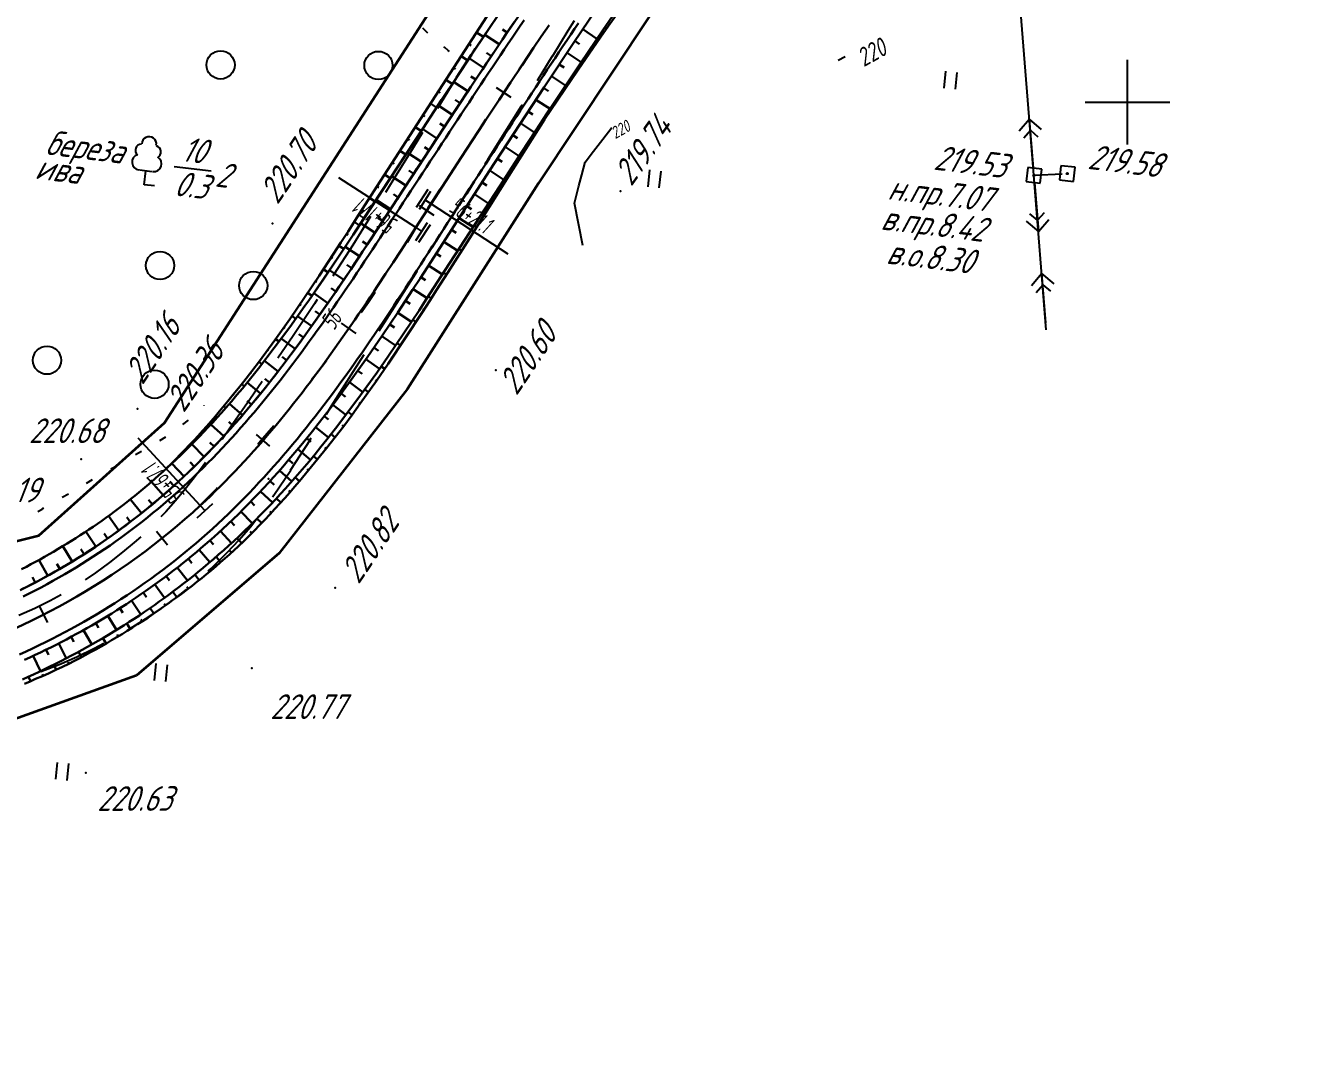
# Model space of a CAD drawing. Header units: millimetres. Extents: x -698 to 8131, y -704 to 4503.
# Drawn here: x 4349.6 to 4531.4, y 2524.7 to 2671.7 of the extents above; entities that cross this region are included whole.
import ezdxf

# ---------------------------------------------------------------- set-up
doc = ezdxf.new("R2010")
doc.units = ezdxf.units.MM
doc.linetypes.add('CONTI', pattern=[0])
doc.linetypes.add('STROT', pattern=[1.7, 0.5, -1.2])
for name, color, linetype, lineweight in [('10', 1, 'Continuous', 35), ('КОПИЯ_ОСЬ_13_ОТКОСЫ', 7, 'Continuous', 30), ('ОСЬ_ВЕРХ_ПОКРЫТИЯ_ГРАНИЦЫ_ПОЛОС', 7, 'Continuous', 30), ('ОСЬ_ВЕРХ_ПОКРЫТИЯ_ОСЬ', 1, 'Continuous', 30)]:
    doc.layers.add(name, color=color, linetype=linetype, lineweight=lineweight)
for name, color, linetype in [('GOR_BDEFAULT', 212, 'CONTI'), ('NAD_MDEFAULT', 7, 'CONTI'), ('PI_OTDEFAULT', 172, 'CONTI'), ('PI_TTDEFAULT', 5, 'CONTI'), ('SETKR', 2, 'CONTI'), ('SIT_LDEFAULT', 7, 'CONTI'), ('USLZNDEFAULT', 7, 'CONTI'), ('ZAPSKDEFAULT', 7, 'CONTI'), ('ВИДОВОЕ_ОКНО', 132, 'Continuous'), ('ОСЬ_ВЕРХ_ПОКРЫТИЯ_ОТКОСЫ', 7, 'Continuous'), ('ОСЬ_ВЕРХ_ПОКРЫТИЯ_ПИКЕТЫ', 1, 'Continuous'), ('ОСЬ_ВЕРХ_ПОКРЫТИЯ_РАЗБИВКА_КРИВ', 1, 'Continuous'), ('разметка', 7, 'Continuous')]:
    doc.layers.add(name, color=color, linetype=linetype)
doc.styles.add('eskd', font='isocpeui.ttf', dxfattribs={"width": 1.2})
doc.styles.add('SHRFT', font='isocpeui.ttf', dxfattribs={"width": 3.5})
doc.styles.get("Standard").update_dxf_attribs({"font": 'isocpeui.ttf'})

# ---------------------------------------------------------------- blocks, each defined once
blk = doc.blocks.new('BL_333')
at = {"color": 0}
for p, q in [((0, -6), (0, 6)), ((-6, 0), (6, 0))]:
    blk.add_line(p, q, dxfattribs=at)
blk = doc.blocks.new('BL_2011')
at = {"color": 0}
for p, q in [((0, 0), (0, 2.4)), ((1.6, 0), (1.6, 2.4))]:
    blk.add_line(p, q, dxfattribs=at)
blk = doc.blocks.new('BL_2004')
at = {"color": 0}
blk.add_circle((0, 0), 2, dxfattribs=at)
blk = doc.blocks.new('BL_27')
at = {"color": 0}
for p, q in [((1, 1), (-1, 1)), ((-1, 1), (-1, -1)), ((1, -1), (1, 1)), ((-1, -1), (1, -1))]:
    blk.add_line(p, q, dxfattribs=at)
blk.add_circle((0, 0), 0.1, dxfattribs=at)
blk = doc.blocks.new('BL_104')
at = {"color": 0}
for p, q in [((-0.9, 2), (0.9, 2)), ((0, 0), (0, 2)), ((1.5, 0), (0, 0))]:
    blk.add_line(p, q, dxfattribs=at)
for centre, radius, start, end in [((-0.94, 4.8), 0.88, 100, 235), ((0, 5.8), 1.04, 358, 185), ((0.94, 4.8), 0.88, 305, 80), ((-1, 3.1), 1.1, 115, 270), ((1, 3.1), 1.1, 270, 65)]:
    blk.add_arc(centre, radius, start, end, dxfattribs=at)
blk = doc.blocks.new('*U49')
at = {"layer": 'КОПИЯ_ОСЬ_13_ОТКОСЫ'}
for points in [[(0, 0), (0.66, 0.64), (1.31, 1.29), (1.95, 1.94), (2.59, 2.6), (3.22, 3.27), (3.85, 3.94), (4.48, 4.62), (5.09, 5.31), (5.71, 6), (6.32, 6.7), (6.92, 7.4), (7.52, 8.11), (8.69, 9.51), (9.46, 10.45), (10.22, 11.38), (10.97, 12.33), (12.08, 13.76), (13.18, 15.21), (15.34, 18.16), (17.46, 21.17), (19.54, 24.22), (21.62, 27.31), (23.68, 30.43), (24.71, 32.01), (25.73, 33.59), (27.27, 35.98), (30.35, 40.78), (35.52, 48.8), (41.25, 57.62), (45.95, 64.86)], [(0, 0), (0.68, 0.62), (1.35, 1.25), (2.01, 1.88), (2.67, 2.52), (3.33, 3.17), (3.98, 3.82), (4.62, 4.48), (5.26, 5.15), (5.9, 5.82), (6.53, 6.5), (7.16, 7.19), (7.78, 7.88), (8.4, 8.58), (9.19, 9.49), (9.97, 10.41), (10.75, 11.34), (11.52, 12.27), (12.28, 13.22), (13.04, 14.17), (15.28, 17.07), (17.47, 20.03), (19.62, 23.04), (20.16, 23.8), (22.27, 26.87), (24.37, 29.98), (25.41, 31.55), (26.45, 33.12), (28.01, 35.49), (36.37, 48.24), (38.99, 52.23), (41.1, 55.42), (43.22, 58.61), (47.5, 64.98)], [(42.87, 60.13), (43.18, 59.93)], [(43.96, 61.8), (44.94, 61.17)], [(41.78, 58.45), (42.71, 57.85)], [(40.69, 56.77), (40.99, 56.58)], [(39.61, 55.1), (40.5, 54.51)], [(38.52, 53.42), (38.81, 53.23)], [(37.43, 51.74), (38.3, 51.18)], [(36.34, 50.06), (36.62, 49.88)], [(35.25, 48.38), (36.1, 47.84)], [(34.17, 46.7), (34.44, 46.53)], [(33.08, 45.02), (33.91, 44.49)], [(32, 43.34), (32.27, 43.17)], [(30.92, 41.66), (31.72, 41.15)], [(28.76, 38.29), (29.53, 37.8)], [(29.84, 39.98), (30.09, 39.81)], [(27.68, 36.61), (27.92, 36.45)], [(26.6, 34.93), (27.33, 34.46)], [(25.51, 33.25), (25.75, 33.1)], [(24.42, 31.57), (25.12, 31.11)], [(23.33, 29.9), (23.55, 29.75)], [(22.23, 28.23), (22.89, 27.79)], [(21.12, 26.56), (21.33, 26.42)], [(20, 24.9), (20.63, 24.48)], [(18.88, 23.25), (19.07, 23.12)], [(17.75, 21.6), (18.32, 21.21)], [(15.45, 18.32), (15.95, 17.97)], [(16.61, 19.96), (16.77, 19.84)], [(14.27, 16.71), (14.42, 16.6)], [(13.09, 15.09), (13.51, 14.78)], [(11.88, 13.5), (12, 13.41)], [(10.65, 11.93), (11, 11.65)], [(9.4, 10.37), (9.49, 10.29)], [(6.83, 7.3), (6.9, 7.24)], [(8.12, 8.83), (8.41, 8.59)], [(5.52, 5.79), (5.71, 5.62)], [(4.18, 4.3), (4.21, 4.27)], [(2.82, 2.84), (2.91, 2.75)]]:
    blk.add_lwpolyline(points, dxfattribs=at)

msp = doc.modelspace()

# ---------------------------------------------------------------- linework, layer by layer
at = {"layer": '10'}
for points in [[(4137.51, 2575.95), (4208.04, 2581.2), (4236.87, 2583.36), (4263.55, 2585.65), (4291.21, 2588.04), (4299.62, 2588.76), (4340.84, 2592.31), (4341.4, 2596.88), (4351.54, 2599.37), (4369.36, 2615.36), (4417.08, 2689.41), (4422.73, 2689.98), (4427.24, 2697.53), (4434.59, 2709.81), (4463.1, 2740.85), (4488.02, 2767.98), (4503.9, 2785.28), (4502.14, 2808.9), (4501.52, 2817.42), (4499.22, 2848.46)], [(4531.43, 2844.02), (4526.8, 2830.95), (4523.25, 2792.31), (4525.89, 2787.23), (4502.65, 2754.61), (4486.72, 2733.84), (4486.31, 2737.73), (4467.34, 2713.92), (4443.39, 2680.98), (4422.37, 2649.36), (4403.8, 2620.2), (4385.63, 2596.86), (4365.35, 2579.54)], [(4365.35, 2579.54), (4339.22, 2570.18), (4298.17, 2566.59), (4243.84, 2566), (4190.65, 2564.99), (4147.2, 2561.67)]]:
    msp.add_lwpolyline(points, dxfattribs=at)
at = {"layer": 'GOR_BDEFAULT', "color": 212, "elevation": 220, "flags": 128}
for points in [[(4464.89, 2666.78), (4465.86, 2667.31)], [(4428.66, 2640.51), (4427.47, 2646.5), (4427.78, 2647.65), (4428.13, 2648.98), (4428.54, 2650.52), (4429, 2652.3), (4430.2, 2653.87), (4431.49, 2655.58), (4432.77, 2657.25)]]:
    msp.add_lwpolyline(points, dxfattribs=at)
at = {"layer": 'NAD_MDEFAULT', "color": 0}
msp.add_line((4370.72, 2651.71), (4375.94, 2651.07), dxfattribs=at)
at = {"layer": 'PI_TTDEFAULT', "color": 5}
for p in [(4492.66, 2650.46, 219.53), (4497.38, 2650.7, 219.58), (4434.02, 2648.2, 219.74), (4384.65, 2643.62, 220.7), (4416.35, 2622.84, 220.6), (4365.5, 2617.36, 220.16), (4357.51, 2610.23, 220.68), (4393.55, 2591.98, 220.82), (4381.72, 2580.57, 220.77), (4358.19, 2565.74, 220.63)]:
    msp.add_point(p, dxfattribs=at)
at = {"layer": 'SIT_LDEFAULT', "color": 7}
for p, q in [((4492.66, 2650.46), (4487.46, 2715.36)), ((4426.59, 2671), (4427.48, 2672.43)), ((4406.71, 2670.63), (4405.98, 2671.31)), ((4424.4, 2667.42), (4426.59, 2671)), ((4409.1, 2668.57), (4408.98, 2668.67)), ((4409.57, 2668.17), (4409.1, 2668.57)), ((4409.75, 2668.03), (4409.57, 2668.17)), ((4412.39, 2666.85), (4410.01, 2663.1)), ((4413.37, 2668.37), (4412.39, 2666.85)), ((4422.24, 2663.92), (4424.39, 2667.42)), ((4410.02, 2663.1), (4408.04, 2659.92)), ((4417.66, 2656.64), (4419.99, 2660.31)), ((4419.99, 2660.31), (4420.12, 2660.52)), ((4492.02, 2658.43), (4490.55, 2656.71)), ((4492.58, 2651.46), (4492.02, 2658.43)), ((4493.74, 2656.97), (4492.02, 2658.43)), ((4405.93, 2656.52), (4404.61, 2654.37)), ((4415.18, 2652.72), (4417.66, 2656.64)), ((4491.23, 2655.76), (4492.15, 2656.84)), ((4492.15, 2656.84), (4493.23, 2655.92)), ((4404.61, 2654.37), (4401.72, 2649.7)), ((4414.77, 2652.08), (4415.18, 2652.72)), ((4492.66, 2650.46), (4496.65, 2650.66)), ((4494.41, 2628.55), (4492.66, 2650.46)), ((4401.73, 2649.7), (4400.68, 2648.01)), ((4409.95, 2644.42), (4412.6, 2648.62)), ((4412.6, 2648.62), (4412.65, 2648.69)), ((4492.74, 2649.46), (4493.3, 2642.49)), ((4493.17, 2644.08), (4492.09, 2645)), ((4494.09, 2645.16), (4493.17, 2644.08)), ((4398.58, 2644.61), (4396.04, 2640.56)), ((4407.31, 2640.23), (4409.95, 2644.42)), ((4491.57, 2643.95), (4493.3, 2642.49)), ((4493.3, 2642.49), (4494.76, 2644.21)), ((4396.04, 2640.56), (4393.37, 2636.41)), ((4393.37, 2636.41), (4393.21, 2636.17)), ((4401.97, 2631.82), (4404.6, 2635.95)), ((4404.6, 2635.95), (4405.17, 2636.85)), ((4493.77, 2636.52), (4492.31, 2634.8)), ((4494.33, 2629.55), (4493.77, 2636.52)), ((4495.5, 2635.06), (4493.77, 2636.52)), ((4492.98, 2633.85), (4493.9, 2634.93)), ((4493.9, 2634.93), (4494.98, 2634.01)), ((4391.01, 2632.83), (4390.61, 2632.22)), ((4390.61, 2632.22), (4387.58, 2627.69)), ((4399.79, 2628.42), (4401.96, 2631.82)), ((4387.58, 2627.69), (4385.44, 2624.53)), ((4396.17, 2622.67), (4397.66, 2625.04)), ((4393.05, 2617.75), (4396.17, 2622.67)), ((4383.19, 2621.21), (4381.46, 2618.69)), ((4374.95, 2617.77), (4374.99, 2617.8)), ((4381.45, 2618.69), (4378.72, 2614.73)), ((4392.31, 2616.59), (4393.05, 2617.75)), ((4371.96, 2615.12), (4372.73, 2615.76)), ((4378.72, 2614.73), (4377.5, 2612.99)), ((4368.67, 2612.87), (4369.53, 2613.38)), ((4387.23, 2608.67), (4390.03, 2612.99)), ((4390.02, 2612.99), (4390.16, 2613.22)), ((4365.21, 2610.85), (4366.07, 2611.36)), ((4361.75, 2608.83), (4362.61, 2609.33)), ((4374.82, 2609.25), (4373.56, 2607.58)), ((4375.17, 2609.74), (4374.82, 2609.25)), ((4384.85, 2605.09), (4387.24, 2608.67)), ((4358.29, 2606.81), (4359.15, 2607.31)), ((4373.56, 2607.58), (4372.26, 2605.94)), ((4354.84, 2604.8), (4355.71, 2605.3)), ((4372.26, 2605.94), (4370.92, 2604.32)), ((4384.69, 2604.84), (4384.86, 2605.08)), ((4351.99, 2603.15), (4352.25, 2603.3)), ((4370.92, 2604.32), (4369.53, 2602.74)), ((4351.39, 2602.79), (4352, 2603.14)), ((4369.53, 2602.74), (4368.84, 2602.01)), ((4381.53, 2600.62), (4382.32, 2601.62)), ((4379.93, 2598.76), (4381.53, 2600.62)), ((4365.05, 2598.38), (4363.37, 2597)), ((4365.99, 2599.21), (4365.05, 2598.38)), ((4378.25, 2596.96), (4379.93, 2598.76)), ((4363.37, 2597), (4361.53, 2595.56)), ((4376.5, 2595.22), (4378.25, 2596.96)), ((4359.55, 2594.11), (4358.07, 2593.1)), ((4361.53, 2595.56), (4359.55, 2594.11)), ((4375.52, 2594.32), (4376.5, 2595.22)), ((4354.68, 2590.98), (4353.13, 2590.1)), ((4368.86, 2589.02), (4370.89, 2590.48)), ((4370.89, 2590.48), (4372.47, 2591.72)), ((4350.95, 2589.01), (4348.68, 2588.06)), ((4353.13, 2590.1), (4350.95, 2589.01)), ((4366.66, 2587.55), (4368.86, 2589.03)), ((4364.33, 2586.1), (4366.66, 2587.55)), ((4364.24, 2586.05), (4364.33, 2586.1)), ((4356.9, 2582.17), (4359.42, 2583.39)), ((4359.42, 2583.39), (4360.75, 2584.1)), ((4354.4, 2581.07), (4356.9, 2582.17)), ((4351.79, 2580.08), (4354.4, 2581.07))]:
    msp.add_line(p, q, dxfattribs=at)
at = {"layer": 'ВИДОВОЕ_ОКНО', "color": 6}
msp.add_point((4384.1, 2607.44, 221.21), dxfattribs=at)
at = {"layer": 'КОПИЯ_ОСЬ_13_ОТКОСЫ'}
for points in [[(4349.13, 2591.76), (4349.81, 2592.1), (4350.48, 2592.44), (4351.14, 2592.79), (4351.81, 2593.14), (4352.47, 2593.5), (4353.13, 2593.86), (4353.78, 2594.23), (4354.43, 2594.61), (4355.08, 2594.98), (4355.73, 2595.37), (4356.37, 2595.76), (4357.01, 2596.15), (4357.65, 2596.55), (4358.28, 2596.96), (4358.91, 2597.37), (4359.54, 2597.78), (4360.17, 2598.2), (4360.79, 2598.62), (4361.4, 2599.05), (4362.02, 2599.49), (4362.63, 2599.92), (4363.24, 2600.37), (4363.84, 2600.82), (4364.44, 2601.27), (4365.04, 2601.73), (4365.63, 2602.19), (4366.22, 2602.66), (4366.8, 2603.13), (4367.39, 2603.6), (4367.96, 2604.08), (4368.54, 2604.57), (4369.11, 2605.06), (4369.67, 2605.55), (4370.24, 2606.05), (4370.8, 2606.56), (4371.35, 2607.06), (4372.04, 2607.7), (4372.73, 2608.35), (4373.4, 2609), (4374.08, 2609.66), (4374.75, 2610.33), (4375.41, 2611), (4376.07, 2611.68), (4376.72, 2612.36), (4377.37, 2613.06), (4378.01, 2613.75), (4378.65, 2614.46), (4379.28, 2615.16), (4380.1, 2616.09), (4380.9, 2617.03), (4381.7, 2617.98), (4382.49, 2618.93), (4383.27, 2619.88), (4384.04, 2620.84), (4385.19, 2622.3), (4386.32, 2623.77), (4388.55, 2626.75), (4390.73, 2629.79), (4392.88, 2632.86), (4395, 2635.98), (4396.05, 2637.54), (4397.1, 2639.12), (4398.14, 2640.7), (4399.7, 2643.07), (4408.06, 2655.82), (4410.68, 2659.81), (4412.79, 2662.99), (4417.57, 2670.15), (4421.33, 2675.69)], [(4349.2, 2578.98), (4349.99, 2579.33), (4350.77, 2579.69), (4351.55, 2580.06), (4352.33, 2580.43), (4353.1, 2580.8), (4353.87, 2581.19), (4354.64, 2581.57), (4356.17, 2582.37), (4356.93, 2582.77), (4357.68, 2583.18), (4358.44, 2583.59), (4359.19, 2584.01), (4359.93, 2584.44), (4360.68, 2584.87), (4361.41, 2585.31), (4362.15, 2585.75), (4362.88, 2586.2), (4363.61, 2586.66), (4364.34, 2587.12), (4365.06, 2587.59), (4365.78, 2588.06), (4366.49, 2588.54), (4367.2, 2589.03), (4367.91, 2589.52), (4368.61, 2590.01), (4369.31, 2590.51), (4370, 2591.02), (4370.69, 2591.54), (4371.37, 2592.05), (4372.06, 2592.58), (4372.73, 2593.11), (4373.41, 2593.64), (4374.07, 2594.18), (4374.82, 2594.79), (4375.56, 2595.41), (4376.29, 2596.04), (4377.01, 2596.67), (4377.74, 2597.3), (4378.45, 2597.95), (4379.16, 2598.6), (4379.93, 2599.31), (4380.69, 2600.04), (4381.44, 2600.77), (4382.19, 2601.51), (4382.92, 2602.25), (4383.65, 2603), (4384.37, 2603.75), (4385.09, 2604.51), (4385.79, 2605.28), (4386.49, 2606.05), (4387.19, 2606.82), (4387.88, 2607.6), (4389.85, 2609.9), (4390.7, 2610.93), (4391.54, 2611.95), (4392.37, 2612.99), (4393.59, 2614.55), (4394.8, 2616.12), (4397.16, 2619.28), (4399.44, 2622.47), (4401.11, 2624.88), (4403.3, 2628.09), (4405.45, 2631.31), (4406.5, 2632.92), (4407.56, 2634.53), (4409.12, 2636.94), (4416.89, 2648.93), (4419.99, 2653.71), (4422.07, 2656.88), (4424.15, 2660.05), (4428.34, 2666.35), (4431.51, 2671.05), (4434.7, 2675.69)], [(4349.2, 2578.98), (4349.99, 2579.33), (4350.77, 2579.69), (4351.55, 2580.06), (4352.33, 2580.43), (4353.1, 2580.8), (4353.87, 2581.19), (4354.64, 2581.57), (4356.17, 2582.37), (4356.93, 2582.77), (4357.68, 2583.18), (4358.44, 2583.59), (4359.19, 2584.01), (4359.93, 2584.44), (4360.68, 2584.87), (4361.41, 2585.31), (4362.15, 2585.75), (4362.88, 2586.2), (4363.61, 2586.66), (4364.34, 2587.12), (4365.06, 2587.59), (4365.78, 2588.06), (4366.49, 2588.54), (4367.2, 2589.03), (4367.91, 2589.52), (4368.61, 2590.01), (4369.31, 2590.51), (4370, 2591.02), (4370.69, 2591.54), (4371.37, 2592.05), (4372.06, 2592.58), (4372.73, 2593.11), (4373.41, 2593.64), (4374.07, 2594.18), (4374.82, 2594.79), (4375.56, 2595.41), (4376.29, 2596.04), (4377.02, 2596.67), (4377.74, 2597.3), (4378.45, 2597.95), (4379.16, 2598.6), (4379.93, 2599.31), (4380.69, 2600.04), (4381.44, 2600.77), (4382.19, 2601.51), (4382.92, 2602.25), (4383.65, 2603), (4384.37, 2603.75), (4385.09, 2604.51), (4385.79, 2605.28), (4386.49, 2606.05), (4387.19, 2606.82), (4387.88, 2607.6), (4389.85, 2609.9), (4390.7, 2610.93), (4391.54, 2611.95), (4392.37, 2612.99), (4393.59, 2614.55), (4394.8, 2616.12), (4397.16, 2619.28), (4399.44, 2622.47), (4401.11, 2624.88), (4403.3, 2628.09), (4405.45, 2631.31), (4406.5, 2632.92), (4407.56, 2634.53), (4409.12, 2636.94), (4416.89, 2648.93), (4419.99, 2653.71), (4422.07, 2656.88), (4424.15, 2660.05), (4428.34, 2666.35), (4431.51, 2671.05), (4434.7, 2675.69)], [(4349.08, 2594.62), (4349.75, 2594.96), (4350.4, 2595.3), (4351.05, 2595.65), (4351.7, 2596), (4352.34, 2596.36), (4352.98, 2596.73), (4353.62, 2597.09), (4354.25, 2597.47), (4354.89, 2597.85), (4355.52, 2598.23), (4356.14, 2598.62), (4356.77, 2599.01), (4357.39, 2599.41), (4358, 2599.81), (4358.62, 2600.22), (4359.23, 2600.63), (4359.83, 2601.05), (4360.44, 2601.47), (4361.04, 2601.9), (4361.63, 2602.33), (4362.23, 2602.77), (4362.82, 2603.21), (4363.4, 2603.66), (4363.99, 2604.11), (4364.57, 2604.57), (4365.15, 2605.03), (4365.72, 2605.5), (4366.29, 2605.97), (4366.86, 2606.45), (4367.43, 2606.94), (4367.99, 2607.42), (4368.54, 2607.92), (4369.1, 2608.41), (4370.32, 2609.53), (4370.99, 2610.16), (4371.65, 2610.79), (4372.31, 2611.43), (4372.97, 2612.08), (4373.62, 2612.74), (4374.27, 2613.4), (4374.91, 2614.06), (4375.54, 2614.74), (4376.18, 2615.42), (4376.8, 2616.1), (4377.42, 2616.79), (4378.04, 2617.49), (4378.83, 2618.4), (4379.62, 2619.32), (4380.39, 2620.25), (4381.16, 2621.19), (4381.93, 2622.13), (4382.68, 2623.08), (4384.92, 2625.98), (4387.11, 2628.94), (4389.27, 2631.95), (4389.8, 2632.71), (4391.92, 2635.78), (4394.01, 2638.89), (4395.05, 2640.46), (4396.1, 2642.03), (4397.66, 2644.41), (4406.01, 2657.16), (4408.64, 2661.15), (4410.75, 2664.34), (4412.87, 2667.52), (4417.15, 2673.89)], [(4349.47, 2578.37), (4350.27, 2578.7), (4351.07, 2579.04), (4352.02, 2579.46), (4352.97, 2579.88), (4353.91, 2580.32), (4354.86, 2580.76), (4355.79, 2581.21), (4356.56, 2581.6), (4357.33, 2582), (4358.09, 2582.41), (4358.85, 2582.82), (4359.6, 2583.24), (4360.35, 2583.66), (4361.1, 2584.09), (4361.85, 2584.52), (4362.59, 2584.96), (4363.33, 2585.41), (4364.06, 2585.86), (4364.79, 2586.32), (4365.52, 2586.79), (4366.24, 2587.26), (4366.96, 2587.73), (4367.68, 2588.22), (4368.39, 2588.7), (4369.1, 2589.2), (4369.8, 2589.7), (4370.5, 2590.2), (4371.2, 2590.71), (4371.89, 2591.23), (4372.58, 2591.75), (4373.26, 2592.27), (4373.94, 2592.81), (4374.62, 2593.35), (4375.28, 2593.89), (4375.95, 2594.44), (4376.61, 2595), (4377.26, 2595.56), (4377.92, 2596.13), (4378.56, 2596.7), (4379.2, 2597.28), (4379.84, 2597.86), (4380.6, 2598.6), (4381.36, 2599.34), (4382.1, 2600.09), (4382.84, 2600.85), (4383.57, 2601.61), (4384.29, 2602.37), (4385.01, 2603.15), (4385.72, 2603.92), (4386.42, 2604.7), (4387.11, 2605.49), (4387.79, 2606.28), (4388.47, 2607.07), (4389.79, 2608.64), (4390.64, 2609.67), (4391.49, 2610.71), (4392.32, 2611.75), (4393.55, 2613.32), (4394.76, 2614.9), (4395.94, 2616.49), (4397.11, 2618.09), (4399.4, 2621.3), (4401.06, 2623.72), (4403.5, 2627.35), (4405.9, 2631.01), (4406.95, 2632.63), (4407.99, 2634.25), (4409.54, 2636.67), (4412.61, 2641.5), (4418.17, 2650.36), (4423.25, 2658.38), (4428.03, 2665.42), (4431.25, 2670.08), (4432.33, 2671.63), (4433.41, 2673.18)], [(4349.5, 2581.76), (4350.26, 2582.1), (4351, 2582.45), (4351.75, 2582.8), (4352.49, 2583.16), (4353.23, 2583.52), (4353.97, 2583.89), (4354.7, 2584.27), (4355.43, 2584.65), (4356.16, 2585.04), (4356.88, 2585.43), (4357.61, 2585.83), (4358.32, 2586.23), (4359.04, 2586.64), (4359.75, 2587.06), (4360.46, 2587.48), (4361.17, 2587.91), (4361.87, 2588.34), (4362.57, 2588.78), (4363.26, 2589.22), (4363.95, 2589.67), (4364.64, 2590.12), (4365.32, 2590.58), (4366.01, 2591.05), (4366.68, 2591.52), (4367.36, 2591.99), (4368.03, 2592.47), (4368.69, 2592.96), (4369.35, 2593.45), (4370.01, 2593.95), (4370.67, 2594.45), (4371.32, 2594.96), (4371.96, 2595.47), (4372.6, 2595.99), (4373.24, 2596.51), (4373.88, 2597.04), (4374.5, 2597.57), (4375.13, 2598.1), (4375.75, 2598.65), (4376.37, 2599.19), (4376.98, 2599.75), (4377.59, 2600.3), (4378.34, 2601.01), (4379.08, 2601.72), (4379.82, 2602.43), (4380.55, 2603.16), (4381.27, 2603.88), (4381.98, 2604.62), (4382.69, 2605.36), (4383.39, 2606.11), (4384.08, 2606.86), (4384.77, 2607.61), (4385.45, 2608.37), (4386.13, 2609.14), (4386.99, 2610.14), (4387.85, 2611.15), (4388.7, 2612.16), (4389.52, 2613.17), (4390.34, 2614.19), (4391.16, 2615.22), (4392.35, 2616.76), (4393.54, 2618.32), (4395.84, 2621.45), (4398.09, 2624.62), (4400.28, 2627.8), (4402.43, 2631.01), (4403.49, 2632.61), (4404.54, 2634.22), (4405.59, 2635.82), (4407.15, 2638.23), (4415.41, 2651.03), (4418, 2655.01), (4423.2, 2662.96), (4427.4, 2669.27), (4430.58, 2673.98)], [(4417.93, 2670.69), (4417.26, 2671.15)], [(4428.68, 2671.16), (4430.68, 2669.81)], [(4432.28, 2671.56), (4432.19, 2671.62)], [(4416.82, 2669.03), (4414.79, 2670.38)], [(4427.56, 2669.51), (4428.22, 2669.06)], [(4431.14, 2669.92), (4430.87, 2670.1)], [(4414.6, 2665.7), (4412.56, 2667.06)], [(4415.71, 2667.36), (4415.03, 2667.82)], [(4426.45, 2667.84), (4428.45, 2666.51)], [(4428.87, 2666.63), (4428.63, 2666.79)], [(4430, 2668.27), (4429.92, 2668.32)], [(4425.34, 2666.18), (4426.01, 2665.73)], [(4427.73, 2664.98), (4427.67, 2665.02)], [(4412.38, 2662.37), (4410.34, 2663.72)], [(4413.49, 2664.04), (4412.81, 2664.49)], [(4424.23, 2664.51), (4426.23, 2663.18)], [(4426.61, 2663.32), (4426.42, 2663.45)], [(4423.12, 2662.85), (4423.79, 2662.41)], [(4425.48, 2661.67), (4425.43, 2661.7)], [(4410.17, 2659.04), (4408.13, 2660.38)], [(4411.27, 2660.71), (4410.59, 2661.15)], [(4420.93, 2659.5), (4421.6, 2659.06)], [(4422.03, 2661.17), (4424.03, 2659.86)], [(4424.36, 2660.01), (4424.2, 2660.12)], [(4409.07, 2657.37), (4408.39, 2657.81)], [(4419.84, 2657.83), (4421.83, 2656.52)], [(4423.24, 2658.36), (4423.18, 2658.39)], [(4407.97, 2655.69), (4405.93, 2657.03)], [(4418.74, 2656.15), (4419.41, 2655.72)], [(4422.17, 2656.67), (4422, 2656.78)], [(4406.88, 2654.02), (4406.2, 2654.47)], [(4417.65, 2654.48), (4419.65, 2653.18)], [(4421.1, 2654.98), (4421.03, 2655.03)], [(4405.78, 2652.35), (4403.74, 2653.69)], [(4416.56, 2652.8), (4417.23, 2652.37)], [(4420.03, 2653.29), (4419.81, 2653.43)], [(4404.69, 2650.68), (4404, 2651.12)], [(4415.47, 2651.12), (4417.47, 2649.83)], [(4418.96, 2651.6), (4418.87, 2651.65)], [(4403.59, 2649), (4401.55, 2650.34)], [(4414.39, 2649.44), (4415.05, 2649.01)], [(4417.89, 2649.91), (4417.63, 2650.07)], [(4401.4, 2645.66), (4399.35, 2647)], [(4402.49, 2647.33), (4401.81, 2647.78)], [(4413.3, 2647.76), (4415.3, 2646.48)], [(4416.83, 2648.22), (4416.72, 2648.28)], [(4412.22, 2646.08), (4412.88, 2645.65)], [(4415.76, 2646.52), (4415.45, 2646.72)], [(4399.2, 2642.31), (4397.16, 2643.66)], [(4400.3, 2643.98), (4399.62, 2644.43)], [(4411.13, 2644.4), (4413.12, 2643.12)], [(4413.63, 2643.14), (4413.28, 2643.36)], [(4414.7, 2644.83), (4414.58, 2644.9)], [(4410.05, 2642.72), (4410.71, 2642.29)], [(4412.57, 2641.44), (4412.44, 2641.52)], [(4397, 2638.97), (4394.97, 2640.33)], [(4398.1, 2640.64), (4397.42, 2641.09)], [(4408.96, 2641.04), (4410.95, 2639.76)], [(4411.5, 2639.75), (4411.1, 2640)], [(4395.89, 2637.31), (4395.21, 2637.76)], [(4407.88, 2639.36), (4408.54, 2638.93)], [(4410.42, 2638.07), (4410.28, 2638.16)], [(4394.78, 2635.65), (4392.75, 2637.03)], [(4405.71, 2636), (4406.36, 2635.58)], [(4406.79, 2637.68), (4408.77, 2636.4)], [(4409.35, 2636.38), (4408.93, 2636.65)], [(4393.65, 2634), (4392.98, 2634.46)], [(4404.61, 2634.33), (4406.58, 2633.04)], [(4408.27, 2634.69), (4408.12, 2634.79)], [(4392.52, 2632.35), (4390.51, 2633.75)], [(4403.52, 2632.65), (4404.17, 2632.23)], [(4407.19, 2633.01), (4406.75, 2633.3)], [(4390.22, 2629.07), (4388.23, 2630.5)], [(4391.37, 2630.71), (4390.7, 2631.17)], [(4402.42, 2630.98), (4404.36, 2629.68)], [(4406.11, 2631.33), (4405.95, 2631.43)], [(4401.3, 2629.32), (4401.95, 2628.89)], [(4405.02, 2629.65), (4404.55, 2629.96)], [(4387.87, 2625.84), (4385.9, 2627.31)], [(4389.05, 2627.45), (4388.39, 2627.93)], [(4400.19, 2627.66), (4402.11, 2626.34)], [(4403.92, 2627.98), (4403.75, 2628.09)], [(4399.05, 2626.02), (4399.69, 2625.57)], [(4402.81, 2626.32), (4402.32, 2626.65)], [(4385.46, 2622.65), (4383.51, 2624.15)], [(4386.67, 2624.24), (4386.01, 2624.73)], [(4397.91, 2624.37), (4399.82, 2623.02)], [(4400.57, 2623.01), (4400.06, 2623.36)], [(4401.7, 2624.66), (4401.52, 2624.77)], [(4384.22, 2621.07), (4383.58, 2621.58)], [(4396.76, 2622.74), (4397.39, 2622.29)], [(4399.43, 2621.36), (4399.25, 2621.48)], [(4382.97, 2619.51), (4381.06, 2621.07)], [(4395.59, 2621.11), (4397.48, 2619.73)], [(4398.28, 2619.73), (4397.74, 2620.1)], [(4380.4, 2616.45), (4378.54, 2618.06)], [(4381.7, 2617.97), (4381.07, 2618.5)], [(4393.22, 2617.89), (4395.08, 2616.49)], [(4394.41, 2619.5), (4395.03, 2619.04)], [(4397.12, 2618.1), (4396.93, 2618.23)], [(4392, 2616.31), (4392.62, 2615.83)], [(4395.94, 2616.48), (4395.38, 2616.89)], [(4377.74, 2613.46), (4375.92, 2615.14)], [(4379.08, 2614.94), (4378.47, 2615.49)], [(4390.77, 2614.73), (4392.6, 2613.28)], [(4394.74, 2614.88), (4394.55, 2615.02)], [(4374.98, 2610.56), (4373.21, 2612.32)], [(4376.38, 2612), (4375.77, 2612.57)], [(4389.52, 2613.17), (4390.12, 2612.68)], [(4393.53, 2613.29), (4392.96, 2613.73)], [(4388.25, 2611.63), (4390.04, 2610.13)], [(4391.04, 2610.16), (4390.46, 2610.63)], [(4392.29, 2611.72), (4392.1, 2611.87)], [(4372.12, 2607.77), (4370.4, 2609.61)], [(4373.56, 2609.16), (4372.98, 2609.76)], [(4386.96, 2610.1), (4387.55, 2609.59)], [(4389.77, 2608.61), (4389.57, 2608.78)], [(4369.15, 2605.09), (4367.5, 2607)], [(4370.65, 2606.42), (4370.08, 2607.04)], [(4384.31, 2607.1), (4384.88, 2606.58)], [(4385.65, 2608.59), (4387.39, 2607.05)], [(4388.48, 2607.08), (4387.87, 2607.6)], [(4382.95, 2605.63), (4384.64, 2604.04)], [(4387.18, 2605.57), (4386.96, 2605.76)], [(4366.07, 2602.54), (4364.5, 2604.51)], [(4367.62, 2603.8), (4367.09, 2604.45)], [(4381.57, 2604.19), (4382.12, 2603.65)], [(4385.85, 2604.07), (4385.21, 2604.65)], [(4362.89, 2600.11), (4361.4, 2602.16)], [(4364.49, 2601.31), (4363.98, 2601.98)], [(4378.73, 2601.37), (4379.26, 2600.82)], [(4380.16, 2602.77), (4381.8, 2601.12)], [(4383.13, 2601.14), (4382.46, 2601.78)], [(4384.5, 2602.59), (4384.27, 2602.8)], [(4359.61, 2597.83), (4358.2, 2599.94)], [(4361.26, 2598.95), (4360.78, 2599.65)], [(4377.27, 2600.01), (4378.83, 2598.29)], [(4381.73, 2599.71), (4381.49, 2599.94)], [(4356.24, 2595.68), (4354.91, 2597.86)], [(4375.78, 2598.67), (4376.29, 2598.09)], [(4380.3, 2598.31), (4379.61, 2599.02)], [(4352.78, 2593.67), (4351.54, 2595.92)], [(4357.93, 2596.73), (4357.48, 2597.45)], [(4372.73, 2596.09), (4373.22, 2595.48)], [(4374.27, 2597.36), (4375.77, 2595.59)], [(4377.34, 2595.62), (4376.68, 2596.38)], [(4378.84, 2596.95), (4378.62, 2597.2)], [(4354.52, 2594.65), (4354.09, 2595.39)], [(4371.16, 2594.84), (4372.6, 2593)], [(4375.81, 2594.33), (4375.6, 2594.58)], [(4351.02, 2592.72), (4350.62, 2593.48)], [(4367.97, 2592.43), (4369.34, 2590.54)], [(4369.58, 2593.62), (4370.05, 2593)], [(4374.26, 2593.06), (4373.65, 2593.84)], [(4366.34, 2591.28), (4366.78, 2590.63)], [(4371.09, 2590.63), (4370.52, 2591.41)], [(4372.69, 2591.83), (4372.49, 2592.09)], [(4363.01, 2589.06), (4363.43, 2588.4)], [(4364.68, 2590.15), (4365.98, 2588.2)], [(4367.83, 2588.32), (4367.3, 2589.09)], [(4369.47, 2589.46), (4369.29, 2589.71)], [(4359.6, 2586.97), (4360, 2586.29)], [(4361.31, 2588), (4362.54, 2585.99)], [(4364.48, 2586.13), (4363.99, 2586.9)], [(4366.16, 2587.21), (4366, 2587.46)], [(4356.11, 2585.01), (4356.48, 2584.31)], [(4357.86, 2585.97), (4359.02, 2583.92)], [(4362.78, 2585.08), (4362.62, 2585.33)], [(4352.55, 2583.19), (4352.9, 2582.47)], [(4354.34, 2584.08), (4355.42, 2581.98)], [(4359.32, 2583.08), (4359.18, 2583.33)], [(4361.06, 2584.06), (4360.61, 2584.83)], [(4350.74, 2582.33), (4351.75, 2580.15)], [(4355.78, 2581.2), (4355.66, 2581.44)], [(4357.56, 2582.12), (4357.15, 2582.89)], [(4352.15, 2579.52), (4352.06, 2579.73)], [(4353.97, 2580.34), (4353.64, 2581.07)], [(4350.32, 2578.72), (4350.05, 2579.36)]]:
    msp.add_lwpolyline(points, dxfattribs=at)
at = {"layer": 'ОСЬ_ВЕРХ_ПОКРЫТИЯ_ГРАНИЦЫ_ПОЛОС', "linetype": 'Continuous'}
for points in [[(4420.34, 2672.46), (4419.78, 2671.63), (4419.21, 2670.8), (4418.65, 2669.97), (4418.09, 2669.14), (4417.53, 2668.31), (4416.98, 2667.48), (4416.42, 2666.64), (4415.86, 2665.81), (4415.31, 2664.98), (4414.75, 2664.14), (4414.2, 2663.31), (4413.64, 2662.47), (4413.09, 2661.64), (4412.54, 2660.8), (4411.99, 2659.97), (4411.43, 2659.13), (4410.88, 2658.3), (4410.33, 2657.46), (4409.78, 2656.63), (4409.23, 2655.79), (4408.68, 2654.96), (4408.14, 2654.12), (4407.59, 2653.28), (4407.04, 2652.45), (4406.49, 2651.61), (4405.94, 2650.77), (4405.4, 2649.94), (4404.85, 2649.1), (4404.3, 2648.27), (4403.75, 2647.43), (4403.21, 2646.6), (4402.66, 2645.76), (4402.11, 2644.92), (4401.56, 2644.09), (4401.02, 2643.25), (4400.47, 2642.42), (4399.92, 2641.59), (4399.38, 2640.75), (4398.83, 2639.92), (4398.28, 2639.09), (4397.73, 2638.27), (4397.18, 2637.44), (4396.63, 2636.61), (4396.08, 2635.79), (4395.52, 2634.97), (4394.97, 2634.15), (4394.41, 2633.33), (4393.85, 2632.51), (4393.29, 2631.7), (4392.73, 2630.89), (4392.16, 2630.08), (4391.59, 2629.27), (4391.02, 2628.47), (4390.45, 2627.67), (4389.87, 2626.87), (4389.29, 2626.08), (4388.71, 2625.29), (4388.12, 2624.5), (4387.54, 2623.71), (4386.94, 2622.93), (4386.35, 2622.16), (4385.74, 2621.38), (4385.14, 2620.62), (4384.53, 2619.85), (4383.92, 2619.09), (4383.3, 2618.33), (4382.68, 2617.58), (4382.05, 2616.84), (4381.42, 2616.1), (4380.78, 2615.36), (4380.14, 2614.63), (4379.5, 2613.9), (4378.84, 2613.18), (4378.19, 2612.47), (4377.53, 2611.76), (4376.86, 2611.06), (4376.19, 2610.36), (4375.51, 2609.67), (4374.82, 2608.99), (4374.13, 2608.31), (4373.44, 2607.65), (4372.74, 2606.98), (4372.03, 2606.33), (4371.32, 2605.69), (4370.61, 2605.05), (4369.9, 2604.42), (4369.17, 2603.8), (4368.45, 2603.18), (4367.71, 2602.58), (4366.97, 2601.98), (4366.22, 2601.38), (4365.47, 2600.8), (4364.71, 2600.22), (4363.95, 2599.65), (4363.18, 2599.09), (4362.4, 2598.53), (4361.62, 2597.98), (4360.83, 2597.44), (4360.04, 2596.91), (4359.25, 2596.39), (4358.44, 2595.87), (4357.64, 2595.36), (4356.82, 2594.86), (4356.01, 2594.37), (4355.19, 2593.89), (4354.36, 2593.41), (4353.53, 2592.94), (4352.69, 2592.48), (4351.85, 2592.03), (4351.01, 2591.59), (4350.16, 2591.15), (4349.3, 2590.73)], [(4428.07, 2672.05), (4427.51, 2671.23), (4426.95, 2670.4), (4426.4, 2669.58), (4425.85, 2668.75), (4425.29, 2667.92), (4424.74, 2667.09), (4424.19, 2666.27), (4423.64, 2665.44), (4423.09, 2664.61), (4422.54, 2663.78), (4421.99, 2662.94), (4421.44, 2662.11), (4420.9, 2661.28), (4420.35, 2660.45), (4419.8, 2659.61), (4419.26, 2658.78), (4418.71, 2657.94), (4418.17, 2657.11), (4417.62, 2656.27), (4417.08, 2655.44), (4416.54, 2654.6), (4415.99, 2653.76), (4415.45, 2652.93), (4414.91, 2652.09), (4414.37, 2651.25), (4413.82, 2650.41), (4413.28, 2649.58), (4412.74, 2648.74), (4412.2, 2647.9), (4411.66, 2647.06), (4411.12, 2646.22), (4410.57, 2645.38), (4410.03, 2644.54), (4409.49, 2643.7), (4408.95, 2642.86), (4408.41, 2642.02), (4407.87, 2641.18), (4407.32, 2640.34), (4406.78, 2639.5), (4406.24, 2638.66), (4405.69, 2637.82), (4405.15, 2636.98), (4404.6, 2636.14), (4404.06, 2635.3), (4403.51, 2634.46), (4402.96, 2633.62), (4402.4, 2632.78), (4401.85, 2631.94), (4401.29, 2631.1), (4400.73, 2630.26), (4400.17, 2629.42), (4399.6, 2628.59), (4399.04, 2627.75), (4398.47, 2626.92), (4397.89, 2626.09), (4397.31, 2625.26), (4396.73, 2624.43), (4396.15, 2623.6), (4395.56, 2622.77), (4394.97, 2621.95), (4394.37, 2621.13), (4393.77, 2620.31), (4393.16, 2619.49), (4392.55, 2618.68), (4391.94, 2617.86), (4391.32, 2617.06), (4390.69, 2616.25), (4390.06, 2615.45), (4389.43, 2614.65), (4388.79, 2613.85), (4388.14, 2613.06), (4387.49, 2612.27), (4386.83, 2611.49), (4386.16, 2610.71), (4385.49, 2609.93), (4384.81, 2609.16), (4384.13, 2608.4), (4383.44, 2607.63), (4382.74, 2606.88), (4382.04, 2606.13), (4381.33, 2605.38), (4380.61, 2604.64), (4379.88, 2603.91), (4379.15, 2603.18), (4378.41, 2602.46), (4377.67, 2601.74), (4376.91, 2601.04), (4376.15, 2600.35), (4375.39, 2599.66), (4374.62, 2598.99), (4373.84, 2598.32), (4373.06, 2597.66), (4372.27, 2597), (4371.47, 2596.36), (4370.67, 2595.72), (4369.86, 2595.09), (4369.05, 2594.47), (4368.22, 2593.86), (4367.4, 2593.25), (4366.56, 2592.66), (4365.72, 2592.07), (4364.88, 2591.49), (4364.03, 2590.92), (4363.17, 2590.35), (4362.31, 2589.8), (4361.44, 2589.25), (4360.57, 2588.71), (4359.69, 2588.18), (4358.81, 2587.66), (4357.92, 2587.15), (4357.03, 2586.65), (4356.13, 2586.16), (4355.23, 2585.67), (4354.32, 2585.2), (4353.41, 2584.73), (4352.49, 2584.27), (4351.57, 2583.82), (4350.64, 2583.38), (4349.71, 2582.95), (4348.78, 2582.53)], [(4348.86, 2591.62), (4349.71, 2592.05), (4350.55, 2592.48), (4351.38, 2592.91), (4352.21, 2593.36), (4353.04, 2593.82), (4353.86, 2594.28), (4354.68, 2594.75), (4355.5, 2595.23), (4356.3, 2595.72), (4357.11, 2596.21), (4357.91, 2596.71), (4358.7, 2597.23), (4359.49, 2597.74), (4360.27, 2598.27), (4361.05, 2598.8), (4361.82, 2599.35), (4362.59, 2599.9), (4363.35, 2600.45), (4364.11, 2601.02), (4364.86, 2601.59), (4365.6, 2602.17), (4366.34, 2602.76), (4367.08, 2603.35), (4367.8, 2603.95), (4368.53, 2604.56), (4369.24, 2605.18), (4369.95, 2605.8), (4370.65, 2606.43), (4371.35, 2607.06), (4372.05, 2607.71), (4372.75, 2608.37), (4373.43, 2609.03), (4374.12, 2609.7), (4374.79, 2610.37), (4375.47, 2611.06), (4376.13, 2611.75), (4376.8, 2612.44), (4377.45, 2613.15), (4378.1, 2613.85), (4378.75, 2614.57), (4379.39, 2615.29), (4380.03, 2616.01), (4380.66, 2616.74), (4381.28, 2617.48), (4381.91, 2618.22), (4382.53, 2618.97), (4383.14, 2619.72), (4383.75, 2620.47), (4384.35, 2621.23), (4384.95, 2622), (4385.55, 2622.77), (4386.15, 2623.54), (4386.74, 2624.32), (4387.32, 2625.1), (4387.91, 2625.88), (4388.49, 2626.67), (4389.06, 2627.46), (4389.64, 2628.25), (4390.21, 2629.05), (4390.78, 2629.85), (4391.34, 2630.65), (4391.91, 2631.46), (4392.47, 2632.27), (4393.03, 2633.08), (4393.58, 2633.89), (4394.14, 2634.71), (4394.69, 2635.52), (4395.25, 2636.34), (4395.8, 2637.17), (4396.35, 2637.99), (4396.9, 2638.82), (4397.44, 2639.64), (4397.99, 2640.47), (4398.54, 2641.3), (4399.09, 2642.13), (4399.63, 2642.97), (4400.18, 2643.8), (4400.73, 2644.63), (4401.27, 2645.47), (4401.82, 2646.3), (4402.37, 2647.14), (4402.91, 2647.98), (4403.46, 2648.81), (4404.01, 2649.65), (4404.56, 2650.48), (4405.1, 2651.32), (4405.65, 2652.16), (4406.2, 2652.99), (4406.75, 2653.83), (4407.3, 2654.67), (4407.85, 2655.5), (4408.4, 2656.34), (4408.95, 2657.17), (4409.5, 2658.01), (4410.05, 2658.85), (4410.6, 2659.68), (4411.15, 2660.52), (4411.7, 2661.35), (4412.25, 2662.19), (4412.81, 2663.02), (4413.36, 2663.86), (4413.92, 2664.69), (4414.47, 2665.53), (4415.03, 2666.36), (4415.58, 2667.2), (4416.14, 2668.03), (4416.7, 2668.86), (4417.26, 2669.7), (4417.82, 2670.53), (4418.38, 2671.36), (4418.95, 2672.19)]]:
    msp.add_lwpolyline(points, dxfattribs=at)
at = {"layer": 'ОСЬ_ВЕРХ_ПОКРЫТИЯ_ГРАНИЦЫ_ПОЛОС'}
msp.add_lwpolyline([(4348.78, 2582.53), (4349.71, 2582.95), (4350.64, 2583.38), (4351.57, 2583.82), (4352.49, 2584.27), (4353.41, 2584.73), (4354.32, 2585.2), (4355.23, 2585.67), (4356.13, 2586.16), (4357.03, 2586.65), (4357.92, 2587.15), (4358.81, 2587.66), (4359.69, 2588.18), (4360.57, 2588.71), (4361.44, 2589.25), (4362.31, 2589.8), (4363.17, 2590.35), (4364.03, 2590.92), (4364.88, 2591.49), (4365.72, 2592.07), (4366.56, 2592.66), (4367.4, 2593.25), (4368.22, 2593.86), (4369.05, 2594.47), (4369.86, 2595.09), (4370.67, 2595.72), (4371.47, 2596.36), (4372.27, 2597), (4373.06, 2597.66), (4373.84, 2598.32), (4374.62, 2598.99), (4375.39, 2599.66), (4376.15, 2600.35), (4376.91, 2601.04), (4377.67, 2601.74), (4378.41, 2602.46), (4379.15, 2603.18), (4379.88, 2603.91), (4380.61, 2604.64), (4381.33, 2605.38), (4382.04, 2606.13), (4382.74, 2606.88), (4383.44, 2607.63), (4384.13, 2608.4), (4384.81, 2609.16), (4385.49, 2609.93), (4386.16, 2610.71), (4386.83, 2611.49), (4387.49, 2612.27), (4388.14, 2613.06), (4388.79, 2613.85), (4389.43, 2614.65), (4390.06, 2615.45), (4390.69, 2616.25), (4391.32, 2617.06), (4391.94, 2617.86), (4392.55, 2618.68), (4393.16, 2619.49), (4393.77, 2620.31), (4394.37, 2621.13), (4394.97, 2621.95), (4395.56, 2622.77), (4396.15, 2623.6), (4396.73, 2624.43), (4397.31, 2625.26), (4397.89, 2626.09), (4398.47, 2626.92), (4399.04, 2627.75), (4399.6, 2628.59), (4400.17, 2629.42), (4400.73, 2630.26), (4401.29, 2631.1), (4401.85, 2631.94), (4402.4, 2632.78), (4402.96, 2633.62), (4403.51, 2634.46), (4404.06, 2635.3), (4404.6, 2636.14), (4405.15, 2636.98), (4405.69, 2637.82), (4406.24, 2638.66), (4406.78, 2639.5), (4407.32, 2640.34), (4407.87, 2641.18), (4408.41, 2642.02), (4408.95, 2642.86), (4409.49, 2643.7), (4410.03, 2644.54), (4410.57, 2645.38), (4411.12, 2646.22), (4411.66, 2647.06), (4412.2, 2647.9), (4412.74, 2648.74), (4413.28, 2649.58), (4413.82, 2650.41), (4414.37, 2651.25), (4414.91, 2652.09), (4415.45, 2652.93), (4415.99, 2653.76), (4416.54, 2654.6), (4417.08, 2655.44), (4417.62, 2656.27), (4418.17, 2657.11), (4418.71, 2657.94), (4419.26, 2658.78), (4419.8, 2659.61), (4420.35, 2660.45), (4420.9, 2661.28), (4421.44, 2662.11), (4421.99, 2662.94), (4422.54, 2663.78), (4423.09, 2664.61), (4423.64, 2665.44), (4424.19, 2666.27), (4424.56, 2666.83)], dxfattribs=at)
at = {"layer": 'ОСЬ_ВЕРХ_ПОКРЫТИЯ_ОСЬ'}
msp.add_lwpolyline([(4334.3, 2581.08, 0.116616), (4374.42, 2603.64), (4374.42, 2603.64), (4375.14, 2604.3), (4375.85, 2604.98), (4376.55, 2605.66), (4377.25, 2606.35), (4377.94, 2607.04), (4378.63, 2607.74), (4379.31, 2608.45), (4379.98, 2609.16), (4380.65, 2609.88), (4381.32, 2610.6), (4381.97, 2611.33), (4382.62, 2612.06), (4383.27, 2612.8), (4383.91, 2613.54), (4384.54, 2614.29), (4385.17, 2615.04), (4385.8, 2615.79), (4386.42, 2616.55), (4387.03, 2617.32), (4387.64, 2618.09), (4388.25, 2618.86), (4388.85, 2619.63), (4389.45, 2620.41), (4390.04, 2621.19), (4390.63, 2621.97), (4391.21, 2622.76), (4391.79, 2623.55), (4392.37, 2624.34), (4392.94, 2625.14), (4393.51, 2625.94), (4394.08, 2626.74), (4394.65, 2627.54), (4395.21, 2628.34), (4395.76, 2629.15), (4396.32, 2629.95), (4396.87, 2630.76), (4397.42, 2631.58), (4397.97, 2632.39), (4398.52, 2633.2), (4399.06, 2634.02), (4399.61, 2634.83), (4400.69, 2636.47), (4401.77, 2638.11), (4402.84, 2639.75), (4404.98, 2643.04), (4404.98, 2643.04), (4407.16, 2646.39), (4407.16, 2646.39), (4411.44, 2652.97), (4414.65, 2657.89), (4416.81, 2661.17), (4418.43, 2663.62), (4420.06, 2666.07), (4421.69, 2668.52), (4422.78, 2670.15), (4423.88, 2671.77)], format="xyb", dxfattribs=at)
at = {"layer": 'ОСЬ_ВЕРХ_ПОКРЫТИЯ_ОТКОСЫ'}
msp.add_lwpolyline([(4349.5, 2581.76), (4350.26, 2582.1), (4351, 2582.45), (4351.75, 2582.8), (4352.49, 2583.16), (4353.23, 2583.52), (4353.97, 2583.89), (4354.7, 2584.27), (4355.43, 2584.65), (4356.16, 2585.04), (4356.88, 2585.43), (4357.61, 2585.83), (4358.32, 2586.23), (4359.04, 2586.64), (4359.75, 2587.06), (4360.46, 2587.48), (4361.17, 2587.91), (4361.87, 2588.34), (4362.57, 2588.78), (4363.26, 2589.22), (4363.95, 2589.67), (4364.64, 2590.12), (4365.32, 2590.58), (4366.01, 2591.05), (4366.68, 2591.52), (4367.36, 2591.99), (4368.03, 2592.47), (4368.69, 2592.96), (4369.35, 2593.45), (4370.01, 2593.95), (4370.67, 2594.45), (4371.32, 2594.96), (4371.96, 2595.47), (4372.6, 2595.99), (4373.24, 2596.51), (4373.88, 2597.04), (4374.5, 2597.57), (4375.13, 2598.1), (4375.75, 2598.65), (4376.37, 2599.19), (4376.98, 2599.75), (4377.59, 2600.3), (4378.34, 2601.01), (4379.08, 2601.72), (4379.82, 2602.43), (4380.55, 2603.16), (4381.27, 2603.88), (4381.98, 2604.62), (4382.69, 2605.36), (4383.39, 2606.11), (4384.08, 2606.86), (4384.77, 2607.61), (4385.45, 2608.37), (4386.13, 2609.14), (4386.99, 2610.14), (4387.85, 2611.15), (4388.7, 2612.16), (4389.52, 2613.17), (4390.34, 2614.19), (4391.16, 2615.22), (4392.35, 2616.76), (4393.54, 2618.32), (4395.84, 2621.45), (4398.09, 2624.62), (4400.28, 2627.8), (4402.43, 2631.01), (4403.49, 2632.61), (4404.54, 2634.22), (4405.59, 2635.82), (4407.15, 2638.23), (4415.41, 2651.03), (4418, 2655.01), (4423.2, 2662.96), (4425.4, 2666.27)], dxfattribs=at)
at = {"layer": 'ОСЬ_ВЕРХ_ПОКРЫТИЯ_ПИКЕТЫ'}
for p, q in [((4418.52, 2661.5), (4416.44, 2662.87)), ((4407.59, 2644.76), (4405.49, 2646.12)), ((4396.53, 2628.05), (4394.47, 2629.48)), ((4396.53, 2628.05), (4394.47, 2629.48)), ((4384.29, 2612.07), (4382.41, 2613.71)), ((4369.79, 2598.02), (4368.23, 2599.97)), ((4352.8, 2587.06), (4351.66, 2589.28))]:
    msp.add_line(p, q, dxfattribs=at)
at = {"layer": 'ОСЬ_ВЕРХ_ПОКРЫТИЯ_РАЗБИВКА_КРИВ'}
for p, q in [((4404.98, 2643.04), (4394.08, 2650.12)), ((4405.08, 2645.95), (4406.72, 2648.47)), ((4405.5, 2645.68), (4407.14, 2648.2)), ((4407.16, 2646.39), (4406.32, 2646.94)), ((4407.16, 2646.39), (4418.06, 2639.31)), ((4405, 2641.23), (4406.63, 2643.75)), ((4405.42, 2640.96), (4407.05, 2643.48)), ((4404.98, 2643.04), (4405.82, 2642.49)), ((4374.42, 2603.64), (4365.61, 2613.2)), ((4373.99, 2601.88), (4376.2, 2603.92)), ((4374.42, 2603.64), (4375.1, 2602.9))]:
    msp.add_line(p, q, dxfattribs=at)
at = {"layer": 'разметка', "linetype": 'STROT', "lineweight": 30, "ltscale": 7}
msp.add_lwpolyline([(3406.7, 2578.04), (3537.78, 2572.67, -0.036618), (3842.96, 2537.69, 0.03316), (3928.35, 2525.12, 0.072993), (4015.11, 2533.1, 0.020856), (4064.1, 2547.91, -0.020825), (4113.09, 2562.73, -0.014356), (4129.94, 2566.3, -0.037499), (4219.57, 2573.48), (4284.76, 2575.44, 0.062532), (4334.3, 2581.08, 0.116616), (4374.42, 2603.64, 0.062555), (4404.98, 2643.04, -0.012407), (4435.1, 2687.85, -0.012892), (4450.75, 2708.34, -0.000817), (4471.66, 2733.24, 0.01158), (4492.03, 2758.57, 0.05392), (4507.5, 2786.87, 0.05392)], format="xyb", dxfattribs=at)

# ---------------------------------------------------------------- block references
at = {"layer": 'SETKR', "color": 82}
msp.add_blockref('BL_333', (4505.93, 2660.83), dxfattribs=at)
at = {"layer": 'USLZNDEFAULT', "color": 7}
for name, p, rotation in [('BL_104', (4366.45, 2649.13), 353), ('BL_27', (4492.66, 2650.46), 354.0000000000001), ('BL_27', (4497.38, 2650.7), 354.0000000000001)]:
    msp.add_blockref(name, p, dxfattribs=dict(at, rotation=rotation))
at = {"layer": 'ZAPSKDEFAULT', "color": 7, "rotation": 354.0000000000001}
for name, p in [('BL_2004', (4377.3, 2666.11)), ('BL_2004', (4399.69, 2666.03)), ('BL_2011', (4479.93, 2662.83)), ('BL_2011', (4437.93, 2648.83)), ('BL_2004', (4368.71, 2637.67)), ('BL_2004', (4381.93, 2634.83)), ('BL_2004', (4352.68, 2624.24)), ('BL_2004', (4367.93, 2620.83)), ('BL_2011', (4367.93, 2578.83)), ('BL_2011', (4353.93, 2564.83))]:
    msp.add_blockref(name, p, dxfattribs=at)
at = {"layer": 'КОПИЯ_ОСЬ_13_ОТКОСЫ'}
msp.add_blockref('*U49', (4369.64, 2608.91), dxfattribs=at)

# ---------------------------------------------------------------- texts
at = {"layer": 'GOR_BDEFAULT', "color": 212, "style": 'SHRFT', "width": 0.75}
for height, rotation, p in [(2.625, 28.7527, (4468.5, 2665.77, 220)), (1.722, 28.809, (4433.27, 2655.57, 220))]:
    msp.add_text('220', height=height, rotation=rotation, dxfattribs=at).set_placement(p)
at = {"layer": 'NAD_MDEFAULT', "color": 7, "style": 'eskd', "oblique": 10, "width": 0.8}
for s, p in [(' береза', (4350.53, 2653.66)), (' 10', (4369.85, 2652.69)), ('ива', (4350.85, 2649.99)), (' 0.3', (4368.8, 2647.83)), (' 2', (4374.66, 2649.1)), ('н.пр.7.07', (4471.8, 2647.06)), ('в.пр.8.42', (4470.82, 2642.79)), ('в.о.8.30', (4471.6, 2637.96))]:
    msp.add_text(s, height=3.5, rotation=353, dxfattribs=at).set_placement(p)
at = {"layer": 'PI_OTDEFAULT', "color": 172, "style": 'eskd', "oblique": 10, "width": 0.8}
for s, rotation, p in [('219.74', 54.3868, (4435.53, 2648.75)), ('220.70', 56, (4385.36, 2646.17)), ('219.53', 353, (4478.32, 2651.28)), ('219.58', 353, (4500.17, 2651.39)), ('220.16', 56, (4366.21, 2620.61)), ('220.60', 56, (4419.26, 2619.09)), ('220.36', 56, (4372.06, 2616.65)), ('220.82', 56, (4396.86, 2592.33))]:
    msp.add_text(s, height=3.5, rotation=rotation, dxfattribs=at).set_placement(p)
for s, p in [('220.68', (4350.09, 2612.49)), ('220.19', (4341.42, 2604.09)), ('220.77', (4384.32, 2573.37)), ('220.63', (4359.78, 2560.34))]:
    msp.add_text(s, height=3.5, dxfattribs=at).set_placement(p)
at = {"layer": 'ОСЬ_ВЕРХ_ПОКРЫТИЯ_ПИКЕТЫ', "width": 0.6}
msp.add_text('56', height=2.5, rotation=55.2939, dxfattribs=at).set_placement((4393.41, 2628.39))
at = {"layer": 'ОСЬ_ВЕРХ_ПОКРЫТИЯ_РАЗБИВКА_КРИВ', "width": 0.6}
for s, rotation, p in [('56+17.1', 146.9753, (4402.61, 2643.98)), ('56+21.1', 326.9753, (4409.53, 2645.45)), ('55+67.1', 132.6513, (4372.36, 2605.14))]:
    msp.add_text(s, height=2.5, rotation=rotation, dxfattribs=at).set_placement(p)

doc.saveas('drawing.dxf')
